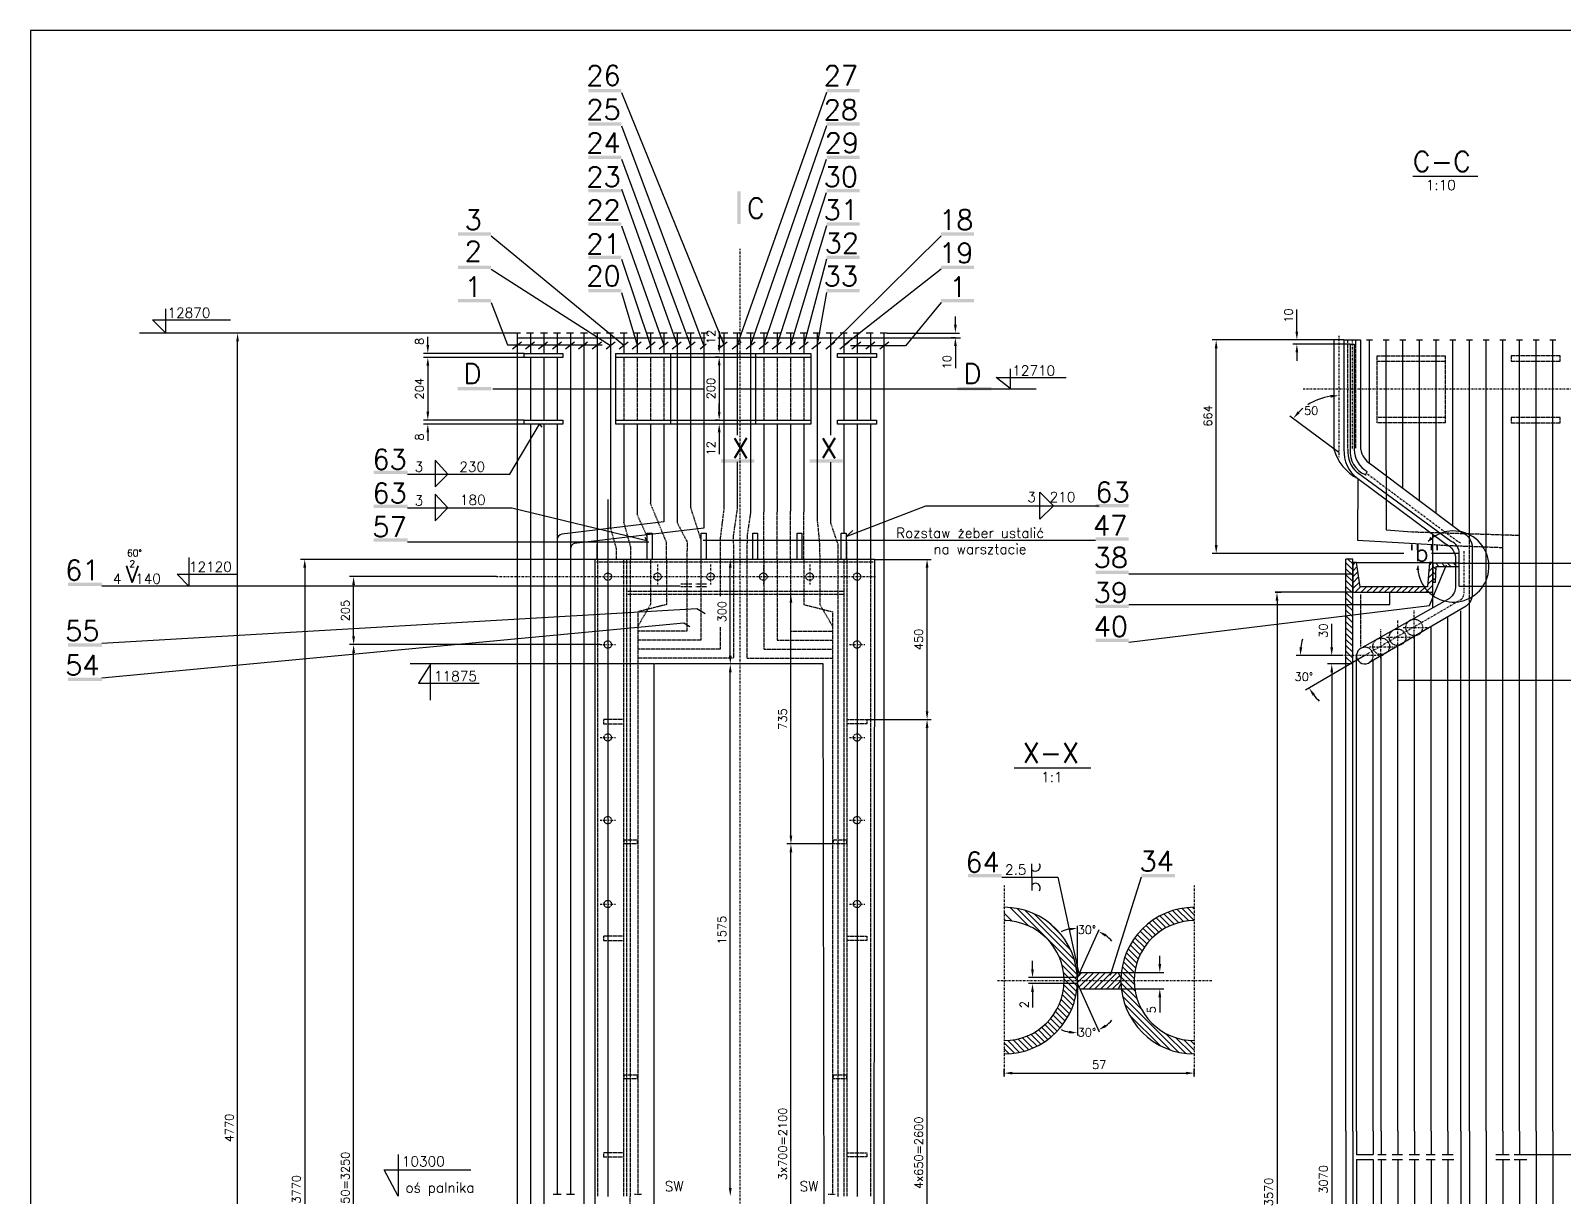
# Model space of a CAD drawing. Extents: x 5 to 1183, y 5 to 835.
# Drawn here: x 5 to 464.7, y 485.2 to 835 of the extents above; entities that cross this region are included whole.
import ezdxf
from ezdxf.enums import TextEntityAlignment as Align

# ---------------------------------------------------------------- set-up
doc = ezdxf.new("R2010")
doc.units = 0
doc.header["$MEASUREMENT"] = 0
doc.linetypes.add('DASHDOT', pattern=[1, 0.5, -0.25, 0, -0.25])
doc.linetypes.add('HIDDEN', pattern=[0.375, 0.25, -0.125])
doc.layers.get('0').update_dxf_attribs({"linetype": 'CONTINUOUS'})
for name, color, linetype in [('CIENKA', 3, 'CONTINUOUS'), ('KRESKA', 6, 'HIDDEN'), ('OSIE', 1, 'DASHDOT')]:
    doc.layers.add(name, color=color, linetype=linetype)
doc.styles.add('ROMANS', font='romans')

# ---------------------------------------------------------------- blocks, each defined once
blk = doc.blocks.new('*X51')
at = {"color": 0}
for p, q in [((416.2, 693.96), (415.19, 694.96)), ((417.08, 694.85), (416.14, 695.79)), ((418.84, 694.85), (417.91, 695.79)), ((420.61, 694.85), (419.67, 695.79)), ((422.38, 694.85), (421.44, 695.79)), ((416.11, 692.28), (415.19, 693.2)), ((416.03, 690.6), (415.19, 691.43))]:
    blk.add_line(p, q, dxfattribs=at)
blk = doc.blocks.new('*X52')
at = {"color": 0}
for p, q in [((391.21, 695.27), (391.96, 696.02)), ((391.21, 693.5), (392.54, 694.83)), ((413.97, 693.28), (415.22, 694.53)), ((414.13, 695.2), (414.95, 696.02)), ((391.21, 691.73), (392.76, 693.28)), ((391.21, 689.96), (392.97, 691.73)), ((391.21, 688.2), (393.19, 690.18)), ((413.66, 689.43), (415.22, 690.99)), ((413.82, 691.36), (415.22, 692.76)), ((391.84, 687.05), (393.46, 688.68)), ((393.61, 687.05), (395.23, 688.68)), ((395.37, 687.05), (396.99, 688.68)), ((397.14, 687.05), (398.76, 688.68)), ((398.91, 687.05), (400.53, 688.68)), ((400.68, 687.05), (402.3, 688.68)), ((402.44, 687.05), (404.07, 688.68)), ((404.21, 687.05), (405.83, 688.68)), ((405.98, 687.05), (407.6, 688.68)), ((407.75, 687.05), (409.37, 688.68)), ((409.52, 687.05), (411.14, 688.68)), ((411.28, 687.05), (412.9, 688.68)), ((413.05, 687.05), (415.22, 689.22)), ((414.82, 687.05), (415.22, 687.46))]:
    blk.add_line(p, q, dxfattribs=at)
blk = doc.blocks.new('*X53')
at = {"color": 0}
for p, q in [((401.54, 675.03), (400.1, 676.47)), ((401.54, 673.27), (399.51, 675.29)), ((401.54, 671.5), (399.51, 673.52)), ((401.54, 669.73), (399.51, 671.75)), ((401.54, 667.96), (399.51, 669.99)), ((401.54, 666.2), (399.51, 668.22)), ((401.54, 664.43), (399.51, 666.45)), ((401.54, 662.66), (399.51, 664.68)), ((401.54, 660.89), (399.51, 662.91)), ((401.54, 659.12), (399.51, 661.15)), ((401.54, 657.36), (399.51, 659.38)), ((401.54, 655.59), (399.51, 657.61)), ((401.54, 653.82), (399.51, 655.84)), ((401.54, 652.05), (399.51, 654.08)), ((401.54, 650.29), (399.51, 652.31)), ((401.54, 648.52), (399.51, 650.54)), ((401.54, 646.75), (399.51, 648.77)), ((401.52, 645), (399.51, 647)), ((399.75, 645), (399.51, 645.24))]:
    blk.add_line(p, q, dxfattribs=at)
blk = doc.blocks.new('*X57')
at = {"color": 0}
for p, q in [((266, 573.59), (266.43, 574.03)), ((266, 571.82), (268.11, 573.93)), ((266, 570.05), (269.67, 573.72)), ((267.66, 569.95), (271.13, 573.42)), ((269.22, 569.74), (272.52, 573.04)), ((270.66, 569.41), (273.83, 572.59)), ((272.01, 569), (275.08, 572.07)), ((273.28, 568.49), (276.27, 571.48)), ((274.46, 567.91), (277.4, 570.85)), ((275.58, 567.26), (278.47, 570.15)), ((276.64, 566.55), (279.49, 569.4)), ((277.62, 565.77), (280.46, 568.61)), ((278.55, 564.93), (281.38, 567.76)), ((279.42, 564.03), (282.25, 566.86)), ((280.22, 563.06), (283.07, 565.91)), ((280.96, 562.03), (283.83, 564.91)), ((281.63, 560.94), (284.55, 563.85)), ((282.24, 559.78), (285.21, 562.75)), ((282.77, 558.55), (285.81, 561.58)), ((283.23, 557.23), (286.36, 560.36)), ((283.59, 555.83), (286.84, 559.07)), ((283.85, 554.32), (287.25, 557.72)), ((283.98, 552.68), (287.58, 556.28)), ((283.72, 548.88), (287.97, 553.13)), ((283.96, 550.89), (287.83, 554.76)), ((270.67, 530.53), (287.49, 547.35)), ((281.82, 543.45), (287.85, 549.48)), ((283.14, 546.53), (287.99, 551.38)), ((273.12, 531.22), (286.81, 544.9)), ((276.23, 532.56), (285.47, 541.8)), ((266, 531.16), (269.14, 534.31)), ((266, 532.93), (267.13, 534.07)), ((266.64, 530.04), (271.49, 534.89)), ((268.55, 530.18), (274.58, 536.21))]:
    blk.add_line(p, q, dxfattribs=at)
blk = doc.blocks.new('*X58')
at = {"color": 0}
for p, q in [((301.38, 555.93), (319.12, 573.68)), ((301.92, 558.25), (316.81, 573.13)), ((302.96, 561.06), (314, 572.09)), ((315.67, 568.46), (321.16, 573.95)), ((320.61, 569.87), (322.99, 572.25)), ((322.54, 570.02), (322.99, 570.48)), ((322.99, 574.01), (323.01, 574.03)), ((305.61, 565.47), (309.58, 569.45)), ((301.03, 552.05), (305.63, 556.65)), ((301.11, 553.9), (306.6, 559.39)), ((301.09, 550.35), (305.19, 554.44)), ((301.27, 548.76), (305.03, 552.52)), ((301.55, 547.27), (305.07, 550.79)), ((301.91, 545.86), (305.25, 549.2)), ((302.34, 544.53), (305.55, 547.73)), ((302.85, 543.26), (305.94, 546.36)), ((303.41, 542.06), (306.43, 545.07)), ((304.04, 540.92), (306.98, 543.87)), ((304.72, 539.83), (307.62, 542.73)), ((305.45, 538.8), (308.31, 541.66)), ((306.24, 537.81), (309.08, 540.65)), ((307.07, 536.88), (309.9, 539.71)), ((307.96, 536), (310.79, 538.83)), ((308.89, 535.17), (311.74, 538.01)), ((309.88, 534.39), (312.75, 537.25)), ((310.92, 533.66), (313.82, 536.56)), ((312.01, 532.98), (314.97, 535.94)), ((313.16, 532.37), (316.18, 535.38)), ((314.37, 531.81), (317.47, 534.91)), ((315.64, 531.31), (318.85, 534.52)), ((316.98, 530.88), (320.33, 534.23)), ((318.39, 530.52), (321.93, 534.06)), ((319.89, 530.25), (322.99, 533.35)), ((321.49, 530.08), (322.99, 531.59))]:
    blk.add_line(p, q, dxfattribs=at)
blk = doc.blocks.new('*X59')
at = {"color": 0}
for p, q in [((287.93, 551.33), (291.1, 554.5)), ((288.16, 553.32), (289.33, 554.5)), ((288.45, 550.08), (292.87, 554.5)), ((289.7, 549.56), (294.64, 554.5)), ((291.47, 549.56), (296.4, 554.5)), ((293.24, 549.56), (298.17, 554.5)), ((295, 549.56), (299.94, 554.5)), ((296.77, 549.56), (300.74, 553.53)), ((298.54, 549.56), (301.06, 552.08))]:
    blk.add_line(p, q, dxfattribs=at)

msp = doc.modelspace()

# ---------------------------------------------------------------- linework, layer by layer
for p, q in [((151.9, 744.24), (149.8, 744.24)), ((150.89, 744.24), (150.89, 267.26)), ((155.83, 744.24), (153.74, 744.24)), ((154.89, 744.24), (154.89, 738.17)), ((159.99, 744.24), (157.89, 744.24)), ((158.89, 744.24), (158.89, 738.17)), ((163.88, 744.24), (161.79, 744.24)), ((162.89, 744.24), (162.89, 738.17)), ((167.82, 744.24), (165.73, 744.24)), ((166.89, 744.24), (166.89, 485.91)), ((171.97, 744.24), (169.88, 744.24)), ((170.89, 744.24), (170.89, 267.26)), ((175.87, 744.24), (173.78, 744.24)), ((174.89, 744.24), (174.89, 676.37)), ((179.81, 744.24), (177.71, 744.24)), ((178.89, 744.24), (178.89, 686.16)), ((183.96, 744.24), (181.86, 744.24)), ((182.89, 744.24), (182.89, 738.17)), ((187.86, 744.24), (185.76, 744.24)), ((186.89, 744.24), (186.89, 738.17)), ((191.79, 744.24), (189.7, 744.24)), ((190.89, 744.24), (190.89, 738.17)), ((195.95, 744.24), (193.85, 744.24)), ((194.89, 744.24), (194.89, 738.17)), ((200.1, 744.24), (198, 744.24)), ((198.89, 744.24), (198.89, 687.41)), ((204.03, 744.24), (201.94, 744.24)), ((202.89, 744.24), (202.89, 692.01)), ((208.19, 744.24), (206.09, 744.24)), ((206.89, 744.24), (206.89, 685.76)), ((214.14, 744.24), (212.05, 744.24)), ((212.91, 744.24), (212.91, 691.54)), ((217.83, 744.24), (215.73, 744.24)), ((216.91, 744.24), (216.91, 713.59)), ((221.76, 744.24), (219.67, 744.24)), ((220.91, 744.24), (220.91, 690.39)), ((225.91, 744.24), (223.82, 744.24)), ((224.91, 744.24), (224.91, 738.17)), ((229.81, 744.24), (227.72, 744.24)), ((228.91, 744.24), (228.91, 738.17)), ((233.75, 744.24), (231.65, 744.24)), ((232.91, 744.24), (232.91, 738.17)), ((237.9, 744.24), (235.81, 744.24)), ((236.91, 744.24), (236.91, 738.17)), ((241.8, 744.24), (239.7, 744.24)), ((240.91, 744.24), (240.91, 688.09)), ((245.73, 744.24), (243.64, 744.24)), ((244.91, 744.24), (244.91, 713.59)), ((249.89, 744.24), (247.79, 744.24)), ((248.91, 744.24), (248.91, 738.17)), ((253.79, 744.24), (251.69, 744.24)), ((252.91, 744.24), (252.91, 738.17)), ((257.72, 744.24), (255.63, 744.24)), ((256.91, 744.24), (256.91, 738.17)), ((261.87, 744.24), (259.78, 744.24)), ((260.91, 744.24), (260.91, 267.26)), ((395.9, 742.2), (395.9, 709.43)), ((398.91, 742.2), (395.9, 742.2)), ((398.91, 742.2), (403.91, 742.2)), ((400.73, 740.93), (401.93, 740.93)), ((405.62, 742.2), (407.46, 742.2)), ((406.54, 705.21), (406.54, 742.2)), ((410.62, 742.2), (412.46, 742.2)), ((411.54, 702.98), (411.54, 742.2)), ((415.62, 742.2), (417.46, 742.2)), ((416.54, 697.71), (416.54, 742.2)), ((420.62, 742.2), (422.46, 742.2)), ((421.54, 693.98), (421.54, 742.2)), ((425.62, 742.2), (427.46, 742.2)), ((426.54, 690.24), (426.54, 742.2)), ((430.62, 742.2), (432.46, 742.2)), ((431.54, 686.51), (431.54, 742.2)), ((435.62, 742.2), (437.46, 742.2)), ((436.54, 682.62), (436.54, 742.2)), ((440.62, 742.2), (442.46, 742.2)), ((441.54, 504.78), (441.54, 742.2)), ((445.62, 742.2), (447.46, 742.2)), ((446.54, 504.78), (446.54, 742.2)), ((450.62, 742.2), (452.46, 742.2)), ((451.54, 504.78), (451.54, 742.2)), ((455.62, 742.2), (457.46, 742.2)), ((456.54, 504.78), (456.54, 742.2)), ((460.62, 742.2), (462.46, 742.2)), ((461.54, 504.78), (461.54, 742.2)), ((153.02, 738.17), (164.64, 738.17)), ((153.02, 736.97), (153.02, 738.17)), ((164.64, 736.97), (153.02, 736.97)), ((154.89, 736.97), (154.89, 718.14)), ((158.89, 736.97), (158.89, 718.14)), ((162.89, 736.97), (162.89, 718.14)), ((164.64, 738.17), (164.64, 736.97)), ((180.46, 738.17), (196.96, 738.17)), ((180.53, 716.94), (180.53, 738.17)), ((196.96, 736.97), (180.53, 736.97)), ((196.96, 738.17), (196.96, 716.94)), ((222.48, 738.17), (238.98, 738.17)), ((222.55, 716.94), (222.55, 738.17)), ((238.98, 736.97), (222.55, 736.97)), ((238.98, 738.17), (238.98, 716.94)), ((247.03, 736.97), (247.03, 738.17)), ((247.03, 738.17), (258.66, 738.17)), ((258.66, 736.97), (247.03, 736.97)), ((248.9, 736.97), (248.9, 718.14)), ((252.9, 736.97), (252.9, 718.14)), ((256.9, 736.97), (256.9, 718.14)), ((258.66, 738.17), (258.66, 736.97)), ((153.02, 716.94), (153.02, 718.14)), ((153.02, 718.14), (164.64, 718.14)), ((164.64, 718.14), (164.64, 716.94)), ((180.53, 718.14), (196.96, 718.14)), ((222.55, 718.14), (238.98, 718.14)), ((247.03, 718.14), (258.66, 718.14)), ((247.03, 716.94), (247.03, 718.14)), ((258.66, 718.14), (258.66, 716.94)), ((164.64, 716.94), (153.02, 716.94)), ((154.89, 716.94), (154.89, 267.26)), ((158.89, 716.94), (158.89, 267.26)), ((162.89, 716.94), (162.89, 485.91)), ((196.96, 716.94), (180.53, 716.94)), ((182.89, 716.94), (182.89, 687.59)), ((186.89, 716.94), (186.89, 689.95)), ((190.89, 716.94), (190.89, 693.22)), ((194.89, 716.94), (194.89, 687.59)), ((238.98, 716.94), (222.55, 716.94)), ((224.91, 716.94), (224.91, 690.63)), ((228.91, 716.94), (228.91, 690.63)), ((232.91, 716.94), (232.91, 690.86)), ((236.91, 716.94), (236.91, 690.63)), ((258.66, 716.94), (247.03, 716.94)), ((248.91, 716.94), (248.91, 684.19)), ((252.91, 716.94), (252.91, 676.37)), ((256.91, 716.94), (256.91, 676.37)), ((216.91, 705.59), (216.91, 691.54)), ((244.91, 705.49), (244.91, 687.28)), ((403.08, 700.62), (403.01, 682.17)), ((405.35, 701.66), (405.84, 702.75)), ((194.89, 687.59), (164.32, 683.91)), ((206.89, 685.76), (168.04, 681.16)), ((174.89, 676.37), (174.89, 680.84)), ((189.95, 676.37), (189.95, 684.19)), ((189.95, 684.19), (191.4, 684.19)), ((191.4, 684.19), (191.4, 676.34)), ((206.13, 676.37), (206.13, 684.19)), ((206.13, 684.19), (207.57, 684.19)), ((207.57, 684.19), (207.57, 676.34)), ((221.58, 684.19), (223.02, 684.19)), ((221.58, 676.37), (221.58, 684.19)), ((223.02, 684.19), (223.02, 676.34)), ((234.87, 684.19), (236.31, 684.19)), ((234.87, 676.37), (234.87, 684.19)), ((236.31, 684.19), (236.31, 676.34)), ((248.15, 676.37), (248.15, 684.19)), ((248.15, 684.19), (249.6, 684.19)), ((249.6, 684.19), (249.6, 676.34)), ((403.01, 682.17), (425.55, 680.82)), ((425.55, 661.79), (425.55, 683.88)), ((258.19, 676.37), (174.19, 676.37)), ((174.19, 676.37), (174.19, 298.3)), ((257.76, 298.3), (258.19, 676.37)), ((401.54, 676.47), (399.51, 676.47)), ((399.51, 645), (399.51, 676.47)), ((401.54, 645), (401.54, 676.47)), ((401.54, 675.43), (401.54, 666.47)), ((402.7, 675.43), (424.52, 675.43)), ((436.54, 504.78), (436.54, 663.35)), ((430.02, 504.78), (430.02, 659.06)), ((433.96, 504.78), (433.96, 660.94)), ((420.02, 504.78), (420.02, 653.23)), ((425.02, 504.78), (425.02, 656.15)), ((415.02, 504.78), (415.02, 650.32)), ((191.89, 644.98), (191.89, 338.28)), ((242.73, 644.98), (192.14, 644.98)), ((243.26, 338.28), (242.73, 644.98)), ((401.54, 645), (399.51, 645)), ((399.51, 504.78), (399.51, 645)), ((401.54, 504.78), (401.54, 645)), ((402.68, 504.78), (402.68, 647.76)), ((407.68, 504.78), (407.68, 646.34)), ((410.02, 504.78), (410.02, 647.41)), ((319.67, 552.43), (318.95, 550.86)), ((319.67, 552.43), (331.16, 552.43)), ((332.02, 550.91), (331.16, 552.43)), ((319.67, 547.5), (318.95, 549.07)), ((319.67, 547.5), (331.16, 547.5)), ((332.02, 549.02), (331.16, 547.5)), ((399.51, 504.78), (399.51, 335.64)), ((401.54, 504.78), (401.54, 335.64)), ((402.68, 504.78), (402.68, 497.83)), ((407.68, 504.78), (407.68, 497.83)), ((410.02, 504.78), (410.02, 497.83)), ((415.02, 504.78), (415.02, 497.83)), ((420.02, 504.78), (420.02, 497.83)), ((425.02, 504.78), (425.02, 497.83)), ((430.02, 504.78), (430.02, 497.83)), ((433.96, 504.78), (433.96, 312.22)), ((436.54, 504.78), (436.54, 309.8)), ((441.54, 504.78), (441.54, 267.36)), ((446.54, 504.78), (446.54, 497.83)), ((451.54, 504.78), (451.54, 497.83)), ((456.54, 504.78), (456.54, 267.36)), ((461.54, 504.78), (461.54, 267.36)), ((402.68, 497.83), (407.68, 497.83)), ((409.1, 497.83), (411.53, 497.83)), ((413.34, 497.83), (416.46, 497.83)), ((418.49, 497.83), (421.61, 497.83)), ((423.6, 497.83), (426.28, 497.83)), ((428.32, 497.83), (431.65, 497.83)), ((444.41, 497.83), (448.44, 497.83)), ((450, 497.83), (453.77, 497.83)), ((402.68, 496.26), (407.68, 496.26)), ((402.68, 496.26), (402.68, 332.88)), ((407.68, 496.26), (407.68, 334.29)), ((409.1, 496.26), (411.53, 496.26)), ((410.02, 496.26), (410.02, 332.33)), ((413.34, 496.26), (416.46, 496.26)), ((415.02, 496.26), (415.02, 328.13)), ((418.49, 496.26), (421.39, 496.26)), ((420.02, 496.26), (420.02, 323.93)), ((423.6, 496.26), (426.28, 496.26)), ((425.02, 496.26), (425.02, 319.73)), ((428.32, 496.26), (431.87, 496.26)), ((430.02, 496.26), (430.02, 315.54)), ((444.41, 496.26), (448.66, 496.26)), ((446.54, 496.26), (446.54, 267.36)), ((450, 496.26), (453.77, 496.26)), ((451.54, 496.26), (451.54, 267.36)), ((161.72, 485.91), (164.14, 485.91)), ((165.69, 485.91), (168.11, 485.91))]:
    msp.add_line(p, q)
msp.add_lwpolyline([(5, 5), (1183, 5), (1183, 835), (5, 835)], close=True)
for points in [[(398.91, 742.23), (398.91, 709.56, 0.009696), (398.92, 709.36)], [(400.73, 740.93), (400.73, 709.28, 0.294752)], [(401.93, 740.93), (401.93, 709.28, 0.381764)], [(403.91, 742.23), (403.91, 709.44, 0.00435), (403.91, 709.36)], [(406.74, 705.03, 0.008069), (406.88, 704.98), (434.28, 684.46, -0.304675), (437.39, 679.83), (437.39, 666.14, -0.221594), (435.6, 662.31), (406.54, 645.38)], [(433.5, 668.3), (433.5, 678.14, 0.309097), (431.02, 681.76), (402.97, 702.33, -0.31379)], [(403.05, 700.62), (429.28, 681.1, -0.304675), (432.39, 676.47), (432.39, 668.47, -0.221594), (430.6, 664.64), (403.56, 649.41)]]:
    msp.add_lwpolyline(points, format="xyb")
for points in [[(405.26, 701.78), (405.35, 701.66)], [(405.84, 702.76), (405.84, 702.75)], [(411.54, 702.98), (411.54, 685.24), (419.29, 684.63)], [(401.54, 666.47), (425.55, 666.47), (425.55, 675.43), (424.52, 675.43), (423.93, 668.09), (403.73, 668.09), (402.7, 675.43), (401.54, 675.43)], [(425.52, 669.55), (426.33, 669.55), (426.57, 674.26), (433.48, 674.26), (433.48, 675.2), (425.52, 675.2), (425.52, 669.59)]]:
    msp.add_lwpolyline(points)
for centre, radius, start, end in [((409.24, 712.96), 13.79, 194.8194, 243.4911), ((408.98, 708.77), 10.08, 176.6571, 233.9301), ((408.28, 708.6), 8.22, 174.324, 229.7395), ((408.4, 708.8), 7.69, 176.4023, 245.8851), ((409.78, 709.55), 7.86, 181.9905, 239.8939), ((410.33, 710.5), 6.51, 190.155, 238.0542), ((164.66, 682.16), 1.78, 101.0572, 175.1554), ((168.9, 679.34), 2.02, 115.3325, 175.6931), ((405.17, 647.5), 2.5, 130.0221, 310.0221), ((296.97, 549.96), 22, 270, 90), ((354, 549.96), 22, 90, 270), ((296.97, 549.96), 18, 270, 90), ((354, 549.96), 18, 90, 270)]:
    msp.add_arc(centre, radius, start, end)
at = {"layer": 'CIENKA'}
for p, q in [((182.19, 816.47), (212.91, 740.88)), ((243.75, 816.45), (216.91, 740.74)), ((182.19, 806.47), (206.89, 740.42)), ((243.75, 806.45), (220.91, 740.59)), ((182.19, 796.47), (202.89, 740.56)), ((224.91, 740.67), (243.75, 796.45)), ((419.54, 791.35), (439.05, 791.35)), ((182.19, 787.47), (198.89, 740.71)), ((228.91, 740.75), (243.75, 786.45)), ((143.12, 773.47), (182.89, 740.59)), ((182.19, 776.47), (194.89, 740.6)), ((243.75, 776.45), (232.91, 740.6)), ((278.06, 773.47), (244.91, 740.64)), ((143.12, 763.47), (178.89, 740.51)), ((182.19, 766.47), (190.89, 740.52)), ((243.75, 766.45), (236.91, 740.68)), ((278.06, 763.47), (248.91, 740.5)), ((182.19, 756.47), (186.89, 740.67)), ((243.75, 756.45), (240.91, 740.79)), ((45.47, 751.52), (45.47, 744.35)), ((143.12, 753.47), (148.05, 740.76)), ((278.06, 753.47), (267.41, 740.45)), ((384.78, 747.2), (384.78, 751.34)), ((45.47, 744.35), (41.58, 748.24)), ((41.58, 748.24), (64.9, 748.24)), ((211.52, 744.73), (211.52, 740.59)), ((282.36, 746.74), (282.36, 749.24)), ((384.78, 744.7), (384.78, 747.2)), ((150.89, 744.24), (37.69, 744.24)), ((67.06, 744.24), (65.81, 744.24)), ((67.06, 269.76), (67.06, 741.74)), ((124.12, 740.67), (124.12, 743.17)), ((148.05, 740.76), (176.46, 740.76)), ((149.53, 739.56), (152.23, 741.65)), ((150.89, 742.84), (207.44, 742.84)), ((153.43, 739.56), (156.13, 741.65)), ((157.33, 739.56), (160.03, 741.65)), ((161.51, 739.56), (164.22, 741.65)), ((165.41, 739.56), (168.12, 741.65)), ((169.28, 739.56), (171.98, 741.65)), ((173.46, 739.56), (176.17, 741.65)), ((177.65, 739.56), (180.36, 741.65)), ((181.55, 739.56), (184.26, 741.65)), ((185.45, 739.56), (188.16, 741.65)), ((189.64, 739.56), (192.35, 741.65)), ((193.54, 739.56), (196.25, 741.65)), ((197.4, 739.56), (200.11, 741.65)), ((201.59, 739.56), (204.3, 741.65)), ((205.78, 739.56), (207.65, 741)), ((211.12, 742.84), (283.87, 742.84)), ((211.19, 739.56), (213.9, 741.65)), ((215.38, 739.56), (218.09, 741.65)), ((219.57, 739.56), (222.28, 741.65)), ((223.47, 739.56), (226.18, 741.65)), ((227.37, 739.56), (230.08, 741.65)), ((231.56, 739.56), (234.26, 741.65)), ((235.46, 739.56), (238.16, 741.65)), ((239.32, 739.56), (242.03, 741.65)), ((243.51, 739.56), (246.21, 741.65)), ((247.69, 739.56), (250.4, 741.65)), ((267.41, 740.45), (250.94, 740.45)), ((251.31, 739.56), (254.01, 741.65)), ((255.49, 739.56), (258.2, 741.65)), ((259.68, 739.56), (262.39, 741.65)), ((261.87, 744.24), (283.61, 744.24)), ((282.36, 742.84), (281.11, 742.84)), ((282.36, 740.34), (282.36, 737.84)), ((395.9, 742.2), (359.33, 742.2)), ((384.78, 742.2), (383.53, 742.2)), ((400.73, 740.93), (383.53, 740.93)), ((153.02, 738.17), (122.87, 738.17)), ((153.02, 736.97), (122.87, 736.97)), ((124.12, 736.97), (122.87, 736.97)), ((196.96, 738.17), (222.64, 738.17)), ((196.96, 737.07), (222.64, 737.07)), ((211.52, 737.07), (210.27, 737.07)), ((282.36, 737.84), (282.36, 733.7)), ((360.58, 680.63), (360.58, 739.7)), ((384.78, 738.43), (384.78, 735.93)), ((124.12, 734.47), (124.12, 720.64)), ((211.52, 734.57), (211.52, 720.62)), ((298.8, 733.57), (298.8, 727.6)), ((143.63, 727.56), (207.11, 727.56)), ((212.85, 727.56), (306.61, 727.56)), ((298.8, 727.6), (294.63, 730.89)), ((294.63, 730.89), (315.57, 730.89)), ((211.52, 720.62), (211.52, 723.12)), ((153.02, 718.14), (122.87, 718.14)), ((153.02, 718.14), (122.87, 718.14)), ((196.96, 718.12), (222.64, 718.12)), ((211.52, 718.12), (210.27, 718.12)), ((211.52, 718.12), (210.27, 718.12)), ((397.38, 708.4), (382.69, 719.37)), ((153.02, 716.94), (122.87, 716.94)), ((124.12, 714.44), (124.12, 711.94)), ((148.77, 701.95), (157.65, 716.94)), ((157.65, 716.94), (158.37, 716.05)), ((196.96, 717.02), (222.64, 717.02)), ((211.45, 717.02), (212.77, 717.02)), ((211.52, 714.52), (211.52, 712.02)), ((211.52, 712.02), (211.52, 707.88)), ((126.31, 706.09), (126.31, 698.11)), ((130.1, 701.95), (126.31, 706.09)), ((118.06, 701.95), (148.77, 701.95)), ((126.31, 698.11), (130.1, 701.95)), ((130.1, 691.8), (126.31, 695.94)), ((126.31, 695.94), (126.31, 687.97)), ((178.14, 694.36), (178.14, 485.24)), ((307.66, 688.39), (307.66, 696.54)), ((307.66, 696.54), (311.74, 692.44)), ((118.06, 691.8), (149.31, 691.8)), ((126.31, 687.97), (130.1, 691.8)), ((149.31, 691.8), (189.86, 682)), ((249.6, 683.18), (273.51, 692.44)), ((273.51, 692.44), (325.46, 692.44)), ((311.74, 692.44), (307.66, 688.39)), ((251.59, 685.01), (249.6, 683.18)), ((118.06, 681.66), (190.4, 681.66)), ((189.86, 682), (189.31, 682.92)), ((324.42, 682), (206.68, 682)), ((52.48, 676.93), (52.48, 668.35)), ((174.19, 676.37), (85.96, 676.37)), ((214.84, 676.37), (213.59, 676.37)), ((252.91, 676.37), (252.91, 485.24)), ((258.19, 676.37), (275.12, 676.37)), ((416.88, 678.14), (359.33, 678.13)), ((433.5, 678.14), (425.15, 678.14)), ((52.48, 668.35), (48.9, 671.91)), ((48.9, 671.91), (67.1, 671.91)), ((87.21, 673.87), (87.21, 300.8)), ((144.75, 671.18), (100.62, 671.18)), ((214.84, 647.48), (214.84, 673.87)), ((273.87, 630.8), (273.87, 673.87)), ((334.35, 671.99), (401.57, 671.99)), ((424.53, 662.55), (429.66, 674.74)), ((433.48, 675.2), (480.79, 675.2)), ((26.35, 668.4), (199.86, 668.4)), ((101.87, 653.28), (101.87, 668.68)), ((433.5, 668.3), (494.35, 668.35)), ((230.8, 665.87), (234.29, 665.87)), ((233.04, 593.5), (233.04, 663.37)), ((334.35, 662.79), (412.62, 662.79)), ((334.35, 651.56), (424.53, 662.55)), ((401.54, 666.47), (378.25, 666.47)), ((378.25, 666.47), (380.08, 666.47)), ((378.83, 663.97), (378.83, 309.19)), ((412.62, 662.79), (412.62, 666.52)), ((26.35, 651.17), (204.84, 661.58)), ((204.84, 661.58), (207.33, 660.14)), ((26.35, 640.84), (200.9, 657.29)), ((200.9, 657.29), (202.71, 656.22)), ((395.24, 652.5), (395.24, 656.99)), ((175.83, 650.78), (100.62, 650.78)), ((175.83, 650.78), (100.62, 650.78)), ((101.87, 325.14), (101.87, 648.28)), ((395.24, 650), (395.24, 652.5)), ((191.89, 644.98), (118.84, 644.98)), ((124.9, 644.88), (121.33, 639.18)), ((124.9, 634.16), (124.9, 644.88)), ((214.84, 644.98), (213.59, 644.98)), ((214.84, 644.98), (213.59, 644.98)), ((398.2, 647.5), (384.57, 647.5)), ((405.17, 647.5), (387.35, 637.16)), ((398.2, 647.5), (393.99, 647.5)), ((399.51, 645), (393.99, 645)), ((395.25, 645), (394, 645)), ((121.33, 639.18), (139.53, 639.18)), ((214.84, 487.74), (214.84, 642.48)), ((395.25, 642.5), (395.25, 338.14)), ((415.02, 640.14), (527.5, 640.14)), ((255.79, 628.3), (275.12, 628.3)), ((255.79, 628.3), (275.12, 628.3)), ((273.87, 370.8), (273.87, 625.8)), ((300.02, 613.8), (322.97, 613.8)), ((245.84, 591), (231.79, 591)), ((245.84, 591), (231.79, 591)), ((233.04, 382.98), (233.04, 588.5)), ((305.31, 581), (305.31, 585.05)), ((296.25, 581), (313.11, 581)), ((305.31, 581), (305.31, 576.96)), ((313.11, 581), (319.42, 551.99)), ((338.12, 581), (328.77, 551.49)), ((318.95, 550.86), (318.95, 566.38)), ((319.67, 552.43), (325.52, 565.29)), ((343.67, 554.93), (343.67, 557.43)), ((305.49, 553.36), (305.49, 555.86)), ((331.16, 552.43), (344.92, 552.43)), ((318.95, 550.86), (304.24, 550.86)), ((318.95, 549.07), (304.24, 549.07)), ((318.95, 549.07), (318.95, 533.55)), ((319.67, 547.5), (325.52, 534.64)), ((331.16, 547.5), (344.92, 547.5)), ((305.49, 546.57), (305.49, 544.07)), ((305.49, 544.07), (305.49, 541.95)), ((343.67, 545), (343.67, 542.5)), ((343.67, 542.5), (343.67, 540.38)), ((296.97, 521.21), (296.97, 523.46)), ((299.47, 522.21), (351.5, 522.21)), ((354, 521.21), (354, 523.46)), ((115.26, 497.81), (115.26, 485.31)), ((453.77, 497.83), (493.79, 497.83)), ((115.26, 485.31), (111, 493.16)), ((111, 493.16), (137.03, 493.16))]:
    msp.add_line(p, q, dxfattribs=at)
for centre, radius, start, end in [((397.38, 708.4), 17.08, 98.3926, 123.1898), ((397.38, 708.4), 17.08, 129.1067, 134.8467), ((431.72, 674.21), 10.67, 179.0154, 135.2564), ((405.17, 647.5), 19.35, 165.1809, 172.5905), ((405.17, 647.5), 19.35, 217.5379, 224.9475), ((306.35, 584.28), 1.46, 224.5311, 31.5012), ((306.35, 577.72), 1.46, 328.4988, 135.4689), ((318.95, 553.67), 12, 101.958, 113.916), ((320.33, 553.85), 12, 41.6791, 53.6371), ((320.33, 546.08), 12, 306.3629, 318.3209), ((318.95, 546.26), 12, 246.084, 258.042)]:
    msp.add_arc(centre, radius, start, end, dxfattribs=at)
for points in [[(281.95, 746.74), (282.78, 746.74), (282.36, 744.24)], [(66.65, 741.74), (67.48, 741.74), (67.06, 744.24)], [(123.71, 740.67), (124.54, 740.67), (124.12, 738.17)], [(211.1, 740.67), (211.93, 740.67), (211.52, 738.17)], [(281.95, 740.34), (282.78, 740.34), (282.36, 742.84)], [(360.16, 739.7), (361, 739.7), (360.58, 742.2)], [(384.36, 744.7), (385.19, 744.7), (384.78, 742.2)], [(384.36, 738.43), (385.19, 738.43), (384.78, 740.93)], [(123.71, 734.47), (124.54, 734.47), (124.12, 736.97)], [(211.1, 734.57), (211.93, 734.57), (211.52, 737.07)], [(394.86, 725.71), (394.92, 724.88), (397.38, 725.48)], [(123.71, 720.64), (124.54, 720.64), (124.12, 718.14)], [(211.1, 720.62), (211.93, 720.62), (211.52, 718.12)], [(211.1, 720.62), (211.93, 720.62), (211.52, 718.12)], [(385.65, 720.24), (385.02, 720.78), (383.7, 718.62)], [(123.71, 714.44), (124.54, 714.44), (124.12, 716.94)], [(211.1, 714.52), (211.93, 714.52), (211.52, 717.02)], [(360.16, 680.63), (361, 680.63), (360.58, 678.13)], [(424.14, 681.72), (424.82, 683.16), (425.4, 682.27)], [(86.79, 673.87), (87.63, 673.87), (87.21, 676.37)], [(214.42, 673.87), (215.26, 673.87), (214.84, 676.37)], [(273.45, 673.87), (274.29, 673.87), (273.87, 676.37)], [(101.45, 668.68), (102.29, 668.68), (101.87, 671.18)], [(421.05, 674.4), (420.56, 673.14), (421.54, 673.14)], [(232.62, 663.37), (233.45, 663.37), (233.04, 665.87)], [(378.41, 663.97), (379.24, 663.97), (378.83, 666.47)], [(101.45, 653.28), (102.29, 653.28), (101.87, 650.78)], [(101.45, 648.28), (102.29, 648.28), (101.87, 650.78)], [(386.4, 649.96), (385.57, 650.02), (385.82, 647.5)], [(394.82, 650), (395.66, 650), (395.24, 647.5)], [(214.42, 647.48), (215.26, 647.48), (214.84, 644.98)], [(214.42, 642.48), (215.26, 642.48), (214.84, 644.98)], [(394.84, 642.5), (395.67, 642.5), (395.25, 645)], [(389.48, 635.48), (390.17, 635.94), (388.43, 637.79)], [(273.45, 630.8), (274.29, 630.8), (273.87, 628.3)], [(273.45, 625.8), (274.29, 625.8), (273.87, 628.3)], [(232.62, 593.5), (233.45, 593.5), (233.04, 591)], [(232.62, 588.5), (233.45, 588.5), (233.04, 591)], [(316.51, 564.99), (316.43, 565.82), (318.95, 565.67)], [(327.66, 563.87), (327.24, 563.16), (325.29, 564.78)], [(305.08, 553.36), (305.91, 553.36), (305.49, 550.86)], [(343.25, 554.93), (344.09, 554.93), (343.67, 552.43)], [(305.08, 546.57), (305.91, 546.57), (305.49, 549.07)], [(343.25, 545), (344.09, 545), (343.67, 547.5)], [(316.51, 534.94), (316.43, 534.11), (318.95, 534.26)], [(327.66, 536.05), (327.24, 536.77), (325.29, 535.15)], [(299.47, 522.63), (299.47, 521.79), (296.97, 522.21)], [(351.5, 522.63), (351.5, 521.79), (354, 522.21)], [(214.42, 487.74), (215.26, 487.74), (214.84, 485.24)]]:
    msp.add_solid(points, dxfattribs=at)
for points in [[(182.19, 816.47), (182.19, 817.47), (172.26, 816.47), (172.26, 817.47)], [(253.68, 816.45), (253.68, 817.45), (243.75, 816.45), (243.75, 817.45)], [(182.19, 806.47), (182.19, 807.47), (172.26, 806.47), (172.26, 807.47)], [(253.68, 806.45), (253.68, 807.45), (243.75, 806.45), (243.75, 807.45)], [(182.19, 796.47), (182.19, 797.47), (172.26, 796.47), (172.26, 797.47)], [(253.68, 796.45), (253.68, 797.45), (243.75, 796.45), (243.75, 797.45)], [(182.19, 786.47), (182.19, 787.47), (172.26, 786.47), (172.26, 787.47)], [(216.94, 776.95), (217.94, 776.95), (216.94, 786.81), (217.94, 786.81)], [(253.68, 786.45), (253.68, 787.45), (243.75, 786.45), (243.75, 787.45)], [(182.19, 776.47), (182.19, 777.47), (172.26, 776.47), (172.26, 777.47)], [(253.68, 776.45), (253.68, 777.45), (243.75, 776.45), (243.75, 777.45)], [(143.12, 773.47), (143.12, 774.47), (133.2, 773.47), (133.2, 774.47)], [(287.99, 773.47), (287.99, 774.47), (278.06, 773.47), (278.06, 774.47)], [(143.12, 763.47), (143.12, 764.47), (133.2, 763.47), (133.2, 764.47)], [(182.19, 766.47), (182.19, 767.47), (172.26, 766.47), (172.26, 767.47)], [(253.68, 766.45), (253.68, 767.45), (243.75, 766.45), (243.75, 767.45)], [(287.99, 763.47), (287.99, 764.47), (278.06, 763.47), (278.06, 764.47)], [(143.12, 753.47), (143.12, 754.47), (133.2, 753.47), (133.2, 754.47)], [(182.19, 756.47), (182.19, 757.47), (172.26, 756.47), (172.26, 757.47)], [(253.68, 756.45), (253.68, 757.45), (243.75, 756.45), (243.75, 757.45)], [(287.99, 753.47), (287.99, 754.47), (278.06, 753.47), (278.06, 754.47)], [(133.08, 728.1), (133.08, 727.1), (143.22, 728.1), (143.22, 727.1)], [(282.98, 728.1), (282.98, 727.1), (293.12, 728.1), (293.12, 727.1)], [(222.06, 705.4), (222.06, 706.4), (212.1, 705.4), (212.1, 706.4)], [(248.6, 705.4), (248.6, 706.4), (238.63, 705.4), (238.63, 706.4)], [(107.91, 702.95), (107.91, 701.95), (118.06, 702.95), (118.06, 701.95)], [(107.91, 692.8), (107.91, 691.8), (118.06, 692.8), (118.06, 691.8)], [(324.42, 693.02), (324.42, 692.02), (334.35, 693.02), (334.35, 692.02)], [(107.91, 682.66), (107.91, 681.66), (118.06, 682.66), (118.06, 681.66)], [(324.42, 683), (324.42, 682), (334.35, 683), (334.35, 682)], [(324.42, 672.99), (324.42, 671.99), (334.35, 672.99), (334.35, 671.99)], [(16.21, 669.4), (16.21, 668.4), (26.35, 669.4), (26.35, 668.4)], [(324.42, 662.79), (324.42, 661.79), (334.35, 662.79), (334.35, 661.79)], [(16.21, 651.17), (16.21, 650.17), (26.35, 651.17), (26.35, 650.17)], [(324.42, 652.56), (324.42, 651.56), (334.35, 652.56), (334.35, 651.56)], [(16.21, 640.84), (16.21, 639.84), (26.35, 640.84), (26.35, 639.84)], [(286.17, 582), (286.17, 581), (296.25, 582), (296.25, 581)], [(338.12, 582), (338.12, 581), (348.2, 582), (348.2, 581)]]:
    msp.add_trace(points, dxfattribs=at)
at = {"layer": 'KRESKA'}
for p, q in [((400.11, 709.42), (400.11, 742.21)), ((402.46, 709.68), (402.43, 742.21)), ((182.89, 736.97), (182.89, 718.14)), ((186.89, 736.97), (186.89, 718.14)), ((190.89, 736.97), (190.89, 718.14)), ((194.89, 736.97), (194.89, 718.14)), ((224.91, 736.97), (224.91, 718.14)), ((228.91, 736.97), (228.91, 718.14)), ((232.91, 736.97), (232.91, 718.14)), ((236.91, 736.97), (236.91, 718.14)), ((408.91, 737.4), (429.25, 737.4)), ((408.91, 717.34), (408.91, 737.4)), ((408.91, 735.85), (429.25, 735.85)), ((429.25, 737.4), (429.25, 717.34)), ((463.8, 737.4), (449.01, 737.4)), ((449.01, 737.4), (449.01, 735.85)), ((449.01, 735.85), (463.8, 735.85)), ((463.8, 735.85), (463.8, 737.4)), ((429.25, 718.89), (408.91, 718.89)), ((429.25, 717.34), (408.91, 717.34)), ((449.01, 718.89), (449.01, 717.34)), ((463.8, 718.89), (449.01, 718.89)), ((449.01, 717.34), (463.8, 717.34)), ((463.8, 717.34), (463.8, 718.89)), ((189.95, 683.12), (186.89, 689.95)), ((195.73, 681.42), (190.89, 693.22)), ((202.89, 692.01), (206.05, 682.1)), ((212.91, 691.54), (211.83, 682.78)), ((216.91, 691.54), (215.73, 683.49)), ((220.91, 690.39), (219.88, 683.49)), ((224.91, 676.37), (224.91, 690.63)), ((228.91, 676.37), (228.91, 690.63)), ((232.91, 676.37), (232.91, 690.86)), ((236.91, 676.37), (236.91, 690.63)), ((180.73, 679.57), (178.89, 686.16)), ((184.98, 680.04), (182.89, 687.59)), ((198.89, 687.41), (201.9, 681.63)), ((240.91, 688.09), (241.55, 681.63)), ((244.91, 687.28), (247.11, 680.85)), ((195.73, 676.37), (195.73, 681.42)), ((201.9, 681.63), (201.82, 676.37)), ((206.05, 682.1), (206.04, 676.37)), ((211.83, 682.78), (211.84, 676.37)), ((215.73, 683.49), (215.82, 676.37)), ((219.88, 683.49), (219.81, 676.37)), ((241.55, 681.63), (241.69, 676.37)), ((247.11, 680.85), (247.11, 485.24)), ((249.81, 681.42), (249.6, 681.9)), ((249.81, 676.37), (249.81, 681.42)), ((425.55, 680.82), (430.24, 680.53)), ((430.24, 680.53), (446.56, 679.93)), ((436.54, 663.35), (436.54, 682.62)), ((175.04, 676.37), (175.04, 485.24)), ((180.73, 676.37), (180.73, 679.57)), ((182.82, 676.37), (182.82, 485.24)), ((183.72, 676.37), (183.72, 485.24)), ((184.84, 676.37), (184.84, 485.24)), ((184.98, 676.37), (184.98, 680.04)), ((190.94, 676.37), (190.94, 662.81)), ((195.72, 676.37), (195.72, 662.81)), ((201.82, 676.37), (201.82, 654.81)), ((206.04, 676.37), (206.04, 652.12)), ((211.84, 676.37), (211.84, 665.35)), ((215.82, 676.37), (215.82, 646.73)), ((219.81, 676.37), (219.81, 646.73)), ((224.91, 676.37), (224.91, 649.4)), ((228.91, 676.37), (228.91, 652.12)), ((232.91, 676.37), (232.91, 654.81)), ((236.91, 676.37), (236.91, 662.81)), ((241.69, 676.37), (241.69, 662.81)), ((248.91, 676.37), (248.91, 485.24)), ((249.81, 676.37), (249.81, 485.24)), ((256.91, 676.37), (256.91, 485.24)), ((174.72, 675.64), (257.68, 675.64)), ((183.71, 666.78), (248.91, 666.78)), ((200.03, 669.01), (203.27, 669.01)), ((200.03, 668.25), (203.27, 668.25)), ((204.5, 669.01), (207.75, 669.01)), ((204.5, 668.25), (207.75, 668.25)), ((183.71, 665.87), (248.91, 665.87)), ((190.94, 662.81), (187.15, 656.38)), ((195.72, 662.81), (187.15, 660.64)), ((236.91, 662.81), (245.48, 660.64)), ((241.69, 662.81), (245.48, 656.38)), ((403.99, 650.24), (403.99, 665.81)), ((187.15, 660.64), (187.15, 656.38)), ((245.48, 660.64), (245.48, 656.38)), ((187.15, 656.38), (187.15, 485.91)), ((201.82, 654.81), (187.15, 654.81)), ((211.84, 656.06), (211.84, 649.4)), ((232.91, 654.81), (245.48, 654.81)), ((245.48, 656.38), (245.48, 485.91)), ((206.04, 652.12), (187.15, 652.12)), ((211.84, 649.4), (187.15, 649.4)), ((224.91, 649.4), (245.48, 649.4)), ((228.91, 652.12), (245.48, 652.12)), ((215.82, 646.73), (187.15, 646.73)), ((219.81, 646.73), (245.48, 646.73)), ((182.82, 628.3), (176.85, 628.3)), ((176.85, 628.3), (176.85, 627.05)), ((176.85, 627.05), (182.82, 627.05)), ((249.81, 628.3), (255.79, 628.3)), ((255.79, 627.05), (249.81, 627.05)), ((255.79, 628.3), (255.79, 627.05)), ((182.82, 563.3), (176.85, 563.3)), ((176.85, 563.3), (176.85, 562.05)), ((176.85, 562.05), (182.82, 562.05)), ((249.81, 563.3), (255.79, 563.3)), ((255.79, 562.05), (249.81, 562.05)), ((255.79, 563.3), (255.79, 562.05)), ((182.82, 498.3), (176.85, 498.3)), ((176.85, 498.3), (176.85, 497.05)), ((176.85, 497.05), (182.82, 497.05)), ((249.81, 498.3), (255.79, 498.3)), ((255.79, 497.05), (249.81, 497.05)), ((255.79, 498.3), (255.79, 497.05)), ((184.84, 298.3), (184.84, 485.24)), ((186.13, 485.91), (188.33, 485.91)), ((244.18, 485.91), (246.38, 485.91))]:
    msp.add_line(p, q, dxfattribs=at)
msp.add_lwpolyline([(419.29, 684.63), (451.47, 683.6)], dxfattribs=at)
for points in [[(186.92, 591), (183.06, 591), (183.06, 592.23), (186.92, 592.23)], [(249.71, 591), (245.84, 591), (245.84, 592.23), (249.71, 592.23)], [(186.92, 520.48), (183.06, 520.48), (183.06, 521.71), (186.92, 521.71)], [(249.71, 520.48), (245.84, 520.48), (245.84, 521.71), (249.71, 521.71)]]:
    msp.add_lwpolyline(points, close=True, dxfattribs=at)
for centre, radius in [((178.14, 671.18), 1.1), ((193.01, 671.18), 1.1), ((208.93, 671.18), 1.1), ((224.75, 671.18), 1.1), ((238.65, 671.18), 1.1), ((252.87, 671.18), 1.1), ((419.99, 655.92), 2.5), ((415, 652.98), 2.5), ((178.1, 650.81), 1.1), ((252.87, 650.81), 1.1), ((410.09, 650.27), 2.5), ((178.1, 622.94), 1.1), ((252.87, 622.94), 1.1), ((178.1, 598.1), 1.1), ((252.87, 598.1), 1.1), ((178.1, 572.95), 1.1), ((252.87, 572.95), 1.1)]:
    msp.add_circle(centre, radius, dxfattribs=at)
msp.add_arc((405.17, 647.5), 2.5, 308.837, 128.837, dxfattribs=at)
at = {"layer": 'OSIE'}
for p, q in [((217.82, 190.52), (217.82, 769.54)), ((397.38, 743.39), (397.38, 707.02)), ((386.69, 727.53), (478.63, 727.53)), ((144.75, 671.18), (258.37, 671.18)), ((193.13, 668.85), (193.13, 674.96)), ((209.05, 668.85), (209.05, 674.96)), ((224.87, 668.85), (224.87, 674.96)), ((238.77, 668.85), (238.77, 674.96)), ((415.02, 649.6), (415.02, 658.2)), ((420.01, 652.54), (420.01, 661.13)), ((409.96, 646.76), (409.96, 655.36)), ((411.65, 652.98), (419.12, 652.98)), ((416.64, 655.92), (424.11, 655.92)), ((175.83, 650.78), (180.41, 650.78)), ((250.6, 650.78), (255.18, 650.78)), ((406.58, 650.14), (414.06, 650.14)), ((410.67, 647.5), (398.2, 647.5)), ((175.83, 622.92), (180.41, 622.92)), ((250.6, 622.92), (255.18, 622.92)), ((175.83, 598.07), (180.41, 598.07)), ((250.6, 598.07), (255.18, 598.07)), ((296.97, 578.46), (296.97, 521.21)), ((354, 578.46), (354, 521.21)), ((175.83, 572.92), (180.41, 572.92)), ((250.6, 572.92), (255.18, 572.92)), ((294.98, 549.96), (359.3, 549.96))]:
    msp.add_line(p, q, dxfattribs=at)
for points in [[(401.41, 742.23), (401.41, 709.2, 0.352101)], [(405.98, 701.92, 0.004373), (406.08, 701.9), (433.33, 681.54, -0.059819), (433.85, 681.25)], [(434.89, 678.84), (434.89, 666.14, -0.221594), (433.99, 664.23), (405.17, 647.5)]]:
    msp.add_lwpolyline(points, format="xyb", dxfattribs=at)

# ---------------------------------------------------------------- block references
at = {"layer": 'CIENKA'}
for name, p in [('*X53', (0, 0)), ('*X52', (10.33, -20.63)), ('*X51', (10.33, -20.6)), ('*X59', (30.98, -2.07))]:
    msp.add_blockref(name, p, dxfattribs=at)
at = {"layer": 'CIENKA', "xscale": -1}
for name in ['*X58', '*X57']:
    msp.add_blockref(name, (620, -2.07), dxfattribs=at)

# ---------------------------------------------------------------- texts
at = {"layer": 'CIENKA', "style": 'ROMANS'}
for s, height, p in [('26', 6, (171.68, 818.53)), ('27', 6, (242.88, 818.5)), ('25', 6, (171.68, 808.3)), ('28', 6, (242.88, 808.28)), ('24', 6, (171.68, 798.37)), ('29', 6, (243.17, 798.34)), ('C-C', 6, (419.54, 792.77)), ('23', 6, (171.68, 788.17)), ('30', 6, (242.88, 788.14)), ('1:10', 3, (423.46, 787.18)), ('22', 6, (171.68, 778.23)), ('C', 6, (219.82, 778.76)), ('31', 6, (242.88, 778.21)), ('3', 6, (135.18, 775.23)), ('18', 6, (277.48, 775.23)), ('21', 6, (171.68, 768.03)), ('32', 6, (243.17, 768.27)), ('2', 6, (135.18, 765.86)), ('19', 6, (277.48, 765.29)), ('20', 6, (171.68, 758.39)), ('33', 6, (242.88, 758.36)), ('1', 6, (135.18, 755.09)), ('1', 6, (280.59, 755.09)), ('12870', 3, (46.04, 748.84)), ('D', 6, (134.84, 729.09)), ('D', 6, (284.74, 729.09)), ('12710', 3, (299.42, 731.48)), ('X', 6, (215.35, 706.77)), ('X', 6, (241.88, 706.77)), ('63', 6, (107.5, 703.37)), ('3', 3, (120.17, 702.64)), ('230', 3, (133.57, 702.64)), ('63', 6, (107.5, 693.25)), ('63', 6, (324.34, 693.56)), ('3', 3, (120.17, 692.49)), ('180', 3, (133.75, 692.7)), ('3  210', 3, (303.95, 693.56)), ('57', 6, (107.5, 683.1)), ('Rozstaw żeber ustalić ', 3, (264.59, 682.79)), ('47', 6, (323.62, 683.55)), ('     na warsztacie', 3, (264.59, 677.93)), ('"', 5, (418.36, 675.78)), ('b"', 5, (420.24, 675.78)), ('61', 6, (15.36, 670.13)), ('60%%D', 2, (33.92, 677.27)), ('2', 2, (34.64, 674.06)), ('38', 6, (323.84, 673.9)), ('4  140', 3, (29.66, 669.06)), ('V', 5, (33.56, 669.43)), ('12120', 3, (52.48, 672.64)), ('39', 6, (323.84, 663.39)), ('55', 6, (15.36, 651.93)), ('40', 6, (323.84, 653.19)), ('54', 6, (15.36, 641.6)), ('11875', 3, (125.99, 639.8)), ('X-X', 6, (302.52, 615.32)), ('1:1', 3, (308.07, 609.52)), ('64', 6, (285.37, 582.53)), ('34', 6, (337.58, 582.76)), ('2.5', 3, (297.23, 581.76)), ('10300', 3, (116.35, 494.23)), ('oś palnika', 3, (117.43, 486.38)), ('SW', 3, (195.2, 486.75)), ('SW', 3, (235.64, 486.75))]:
    msp.add_text(s, height=height, dxfattribs=at).set_placement(p)
for s, p in [('10', (382.28, 749.49)), ('12', (209.02, 743.09)), ('8', (121.62, 741.74)), ('10', (279.86, 735.55)), ('204', (121.62, 727.56)), ('200', (209.02, 727.6)), ('664', (358.08, 719.39)), ('8', (121.62, 713.05)), ('12', (209.02, 709.72)), ('205', (99.37, 660.98)), ('300', (212.34, 660.67)), ('450', (271.37, 652.34)), ('30', (392.74, 654.97)), ('735', (230.54, 628.44)), ('1575', (212.34, 565.11)), ('2', (302.99, 542.79)), ('5', (341.17, 541.21)), ('3x700=2100', (230.54, 500.99)), ('4770', (64.56, 505.75)), ('4x650=2600', (271.37, 498.3)), ('13x250=3250', (99.37, 486.71)), ('3070', (392.75, 490.32)), ('3770', (84.71, 487.34)), ('3570', (376.33, 486.58))]:
    msp.add_text(s, height=2.5, rotation=90, dxfattribs=at).set_placement(p, align=Align.MIDDLE_CENTER)
for s, p in [('50', (389.08, 720.99)), ('30%%d', (386.88, 641.13)), ('30%%d', (321.81, 565.22)), ('30%%d', (321.81, 534.45)), ('57', (325.49, 524.71))]:
    msp.add_text(s, height=2.5, dxfattribs=at).set_placement(p, align=Align.MIDDLE_CENTER)

doc.saveas('drawing.dxf')
